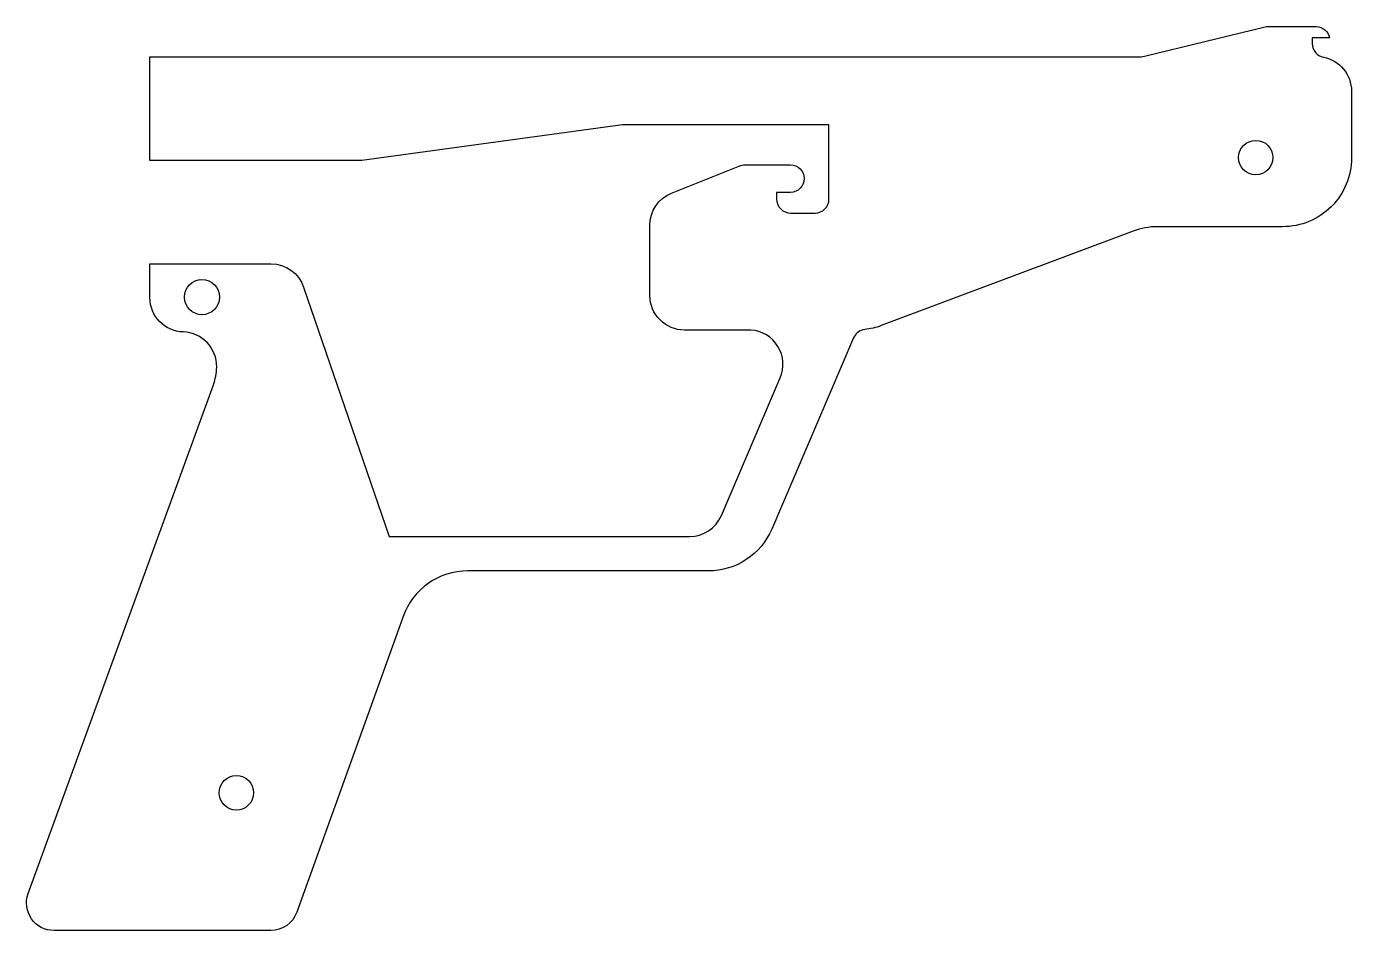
# Model space of a CAD drawing. Header units: millimetres. Extents: x -49 to 143, y -91 to 40.
import ezdxf

# ---------------------------------------------------------------- set-up
doc = ezdxf.new("R2010")
doc.units = ezdxf.units.MM
doc.layers.get('0').update_dxf_attribs({"linetype": 'CONTINUOUS'})

msp = doc.modelspace()

# ---------------------------------------------------------------- linework, layer by layer
msp.add_lwpolyline([(112.85, 35.72), (130.38, 39.99, -0.059753), (130.85, 40.04), (137.77, 40.04, -0.362259), (139.73, 38.4), (137.21, 38.4), (137.21, 37.54, 0.360516), (138.84, 35.58, -0.360516), (142.91, 30.66), (142.91, 20.96, -0.414214), (132.91, 10.96), (114.73, 10.96, 0.089942), (111.21, 10.32), (74.61, -3.41, -0.061539), (72.23, -3.98, 0.269695), (70.61, -5.18), (58.72, -32.97, -0.300229), (49.53, -39.04), (14.6, -39.04, 0.31646), (5.19, -45.66), (-10.24, -88.62, -0.31646), (-14, -91.27), (-45.48, -91.27, -0.520567), (-49.24, -85.9), (-22.34, -12.01, 0.082462), (-21.86, -9.43, 0.411377), (-26.71, -4.33, -0.405554), (-31.56, 0.66), (-31.56, 5.56), (-13.98, 5.56, -0.320465), (-9.25, 2.19), (3.17, -34.04), (46.81, -34.04, 0.300229), (51.41, -31.01), (59.96, -11.01, 0.516493), (55.7, -4.05), (46.04, -4.05, -0.414214), (41.04, 0.95), (41.04, 11.18, -0.30618), (44.17, 15.82), (54.08, 19.8, -0.095874), (54.83, 19.95), (61.44, 19.95, -1), (61.44, 15.95), (59.44, 15.95), (59.44, 14.95, 0.414214), (61.44, 12.95), (65.04, 12.95, 0.414214), (67.04, 14.95), (67.04, 25.77), (37.04, 25.77), (-0.81, 20.56), (-31.56, 20.56), (-31.56, 35.66), (112.38, 35.66, 0.059753)], format="xyb", close=True)
for centre, radius in [((129, 21), 2.5), ((-24, 0.73), 2.55), ((-19, -71.27), 2.5)]:
    msp.add_circle(centre, radius)

doc.saveas('drawing.dxf')
